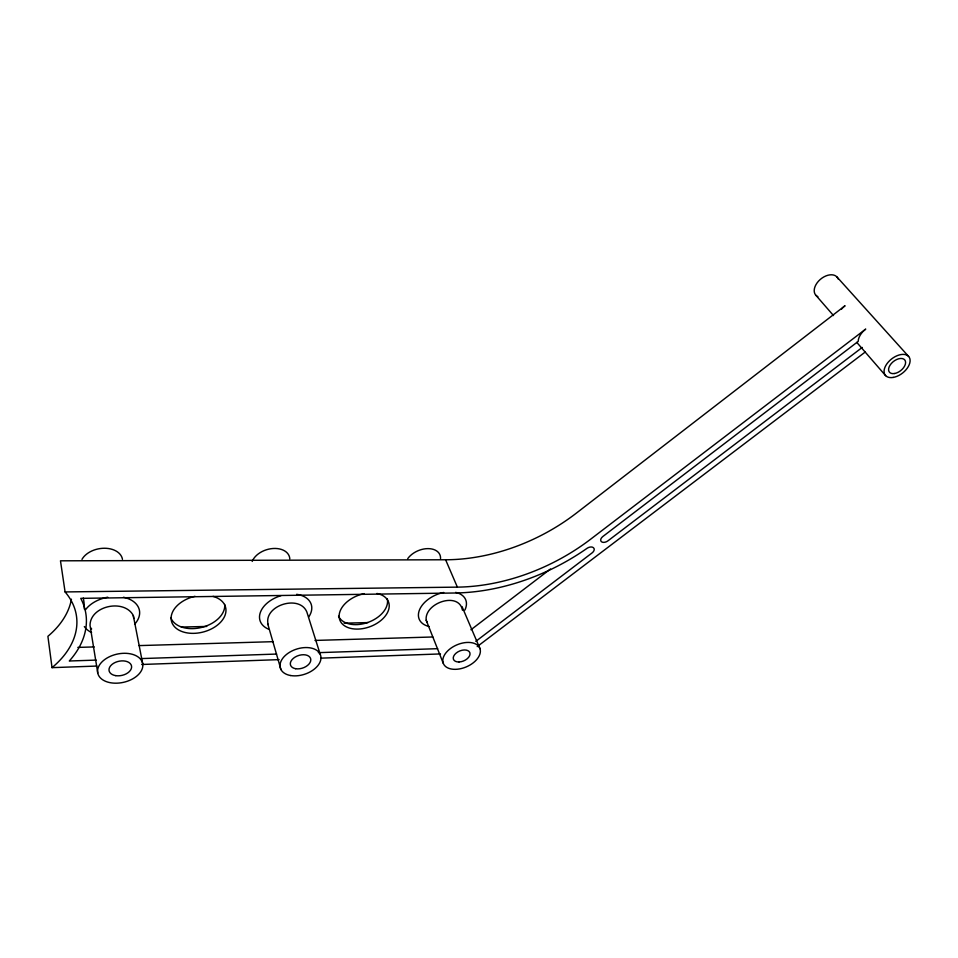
<?xml version="1.0" encoding="UTF-8"?>
<svg xmlns="http://www.w3.org/2000/svg" width="958" height="958" viewBox="0 0 958 958"><rect width="100%" height="100%" fill="white"/><g stroke="black" fill="none" stroke-linecap="round" stroke-linejoin="round"><path stroke-width="1.44" d="M462.463 610.198C458.834 590.99 424.095 603.097 426.202 620.245L443.255 663.283M470.953 629.753L550.479 569.004M475.803 641.357L592.08 552.91A5.089 3.185 -27.9 0 0 593.469 547.772L593.313 547.641A5.089 3.197 -27.9 0 0 586.991 548.359A176.44 121.702 -26.9 0 1 454.978 593.002L80.747 598.355A114.589 73.395 -7.2 0 1 69.311 660.996L96.147 660.098M862.224 347.443L607.983 540.815A5.113 3.209 -28.5 0 1 601.432 541.701A5.113 3.209 -28.5 0 1 602.857 536.504L858.2 341.407A14.609 8.981 -38.7 0 1 864.727 329.887L865.733 329.085L590.703 539.15A167.434 115.439 -26.9 0 1 457.373 587.134L65.084 591.936A104.446 66.892 -7.2 0 1 52.031 667.642L96.854 666.061M477.204 646.602L865.337 351.945M141.676 664.481L279.125 659.631M320.966 658.146L440.488 653.931M140.886 658.601L276.599 654.063M318.355 652.661L437.662 648.674M77.838 647.404L94.243 646.925M138.982 645.608L273.222 641.668M314.99 640.435L432.812 636.986M181.313 627.047L206.7 626.448M344.102 623.167L367.992 622.592M841.471 309.195A14.31 9.005 -39.2 0 1 844.07 306.536L845.052 305.734L576.5 513.021A163.902 115.607 -27 0 1 445.614 559.771L60.474 560.813L65.084 591.936M836.933 276.946L908.627 356.436M815.917 295.315L833.496 315.565M856.775 342.389L885.635 375.656M91.034 628.125L91.645 628.963M320.164 654.146L306.883 612.102C299.543 593.852 262.875 605.731 268.216 624.76M142.706 663.75A22.944 14.454 -12.3 0 0 106.841 658.134A22.944 14.454 -12.3 0 0 111.068 682.838A22.944 14.454 -12.3 0 0 142.706 663.75L133.306 615.551C124.348 598.487 90.172 605.707 90.028 625.346L97.764 673.043M426.202 620.245L427.172 622.496M445.614 559.771L457.373 587.134M462.031 606.594L480.006 648.722A19.771 11.975 -23 0 1 455.637 669.331A19.771 11.975 -23 0 1 449.122 649.596A19.771 11.975 -23 0 1 480.006 648.722M267.761 623.969L280.945 669.546M133.306 615.551L133.761 618.437M52.031 667.642L47.9 636.304A102.087 66.844 -6.5 0 0 71.431 599.169M387.236 598.726A25.902 16.741 -20.3 0 1 368.04 622.389A25.902 16.741 -20.3 0 1 338.557 616.186M224.687 604.414A27.842 18.334 -14.4 0 1 201.455 627.466A27.842 18.334 -14.4 0 1 170.775 617.575M455.649 592.379A25.195 15.927 -22.8 0 1 464.893 610.066M428.956 626.46A25.195 15.927 -22.8 0 1 419.652 609.516A25.195 15.927 -22.8 0 1 443.71 592.475M376.925 593.457A25.986 16.729 -20.3 0 1 380.122 621.119A25.986 16.729 -20.3 0 1 340.581 621.67A25.986 16.729 -20.3 0 1 364.291 593.625M296.669 594.319A26.86 17.507 -17.6 0 1 308.787 616.88M268.491 629.143A26.86 17.507 -17.6 0 1 260.432 612.222A26.86 17.507 -17.6 0 1 280.957 595.684M213.059 596.379A27.926 18.322 -14.5 0 1 216.592 625.754A27.926 18.322 -14.5 0 1 173.542 625.55A27.926 18.322 -14.5 0 1 194.989 596.295M123.498 597.253A29.123 19.088 -11.4 0 1 134.599 624.269M91.597 632.567A29.123 19.088 -11.4 0 1 84.328 626.556M85.382 609.923A29.123 19.088 -11.4 0 1 107.727 597.193M83.298 598.043A113.475 73.383 -6.9 0 1 84.28 608.965M252.194 561.424A19.687 13.364 -17 0 1 273.054 548.503A19.687 13.364 -17 0 1 289.819 558.909M81.969 559.388A21.304 14.514 -10.4 0 1 104.362 548.251A21.304 14.514 -10.4 0 1 122.468 559.292M407.725 558.634A18.501 12.203 -22.7 0 1 427.963 548.623A18.501 12.203 -22.7 0 1 440.548 558.562M817.881 296.693A13.963 9.029 -39.8 0 1 820.216 279.485A13.963 9.029 -39.8 0 1 838.154 278.994M290.645 675.534A21.124 13.208 -18.1 0 0 320.978 657.487A21.124 13.208 -18.1 0 0 289.855 652.111A21.124 13.208 -18.1 0 0 290.645 675.534M295.687 668.72A10.562 6.598 -18.1 0 0 310.799 659.655A10.562 6.598 -18.1 0 0 295.196 657.032A10.562 6.598 -18.1 0 0 295.687 668.72M115.786 675.653A11.472 7.233 -12.3 0 0 131.545 666.061A11.472 7.233 -12.3 0 0 113.571 663.319A11.472 7.233 -12.3 0 0 115.786 675.653M459.014 661.978A8.85 5.353 -23 0 0 469.863 652.733A8.85 5.353 -23 0 0 456.032 653.188A8.85 5.353 -23 0 0 459.014 661.978M893.203 377.428A14.993 8.933 -38.1 0 0 909.801 358.472A14.993 8.933 -38.1 0 0 888.258 362.1A14.993 8.933 -38.1 0 0 893.203 377.428M894.568 373.512A9.808 5.832 -38.1 0 0 905.394 361.106A9.808 5.832 -38.1 0 0 891.311 363.513A9.808 5.832 -38.1 0 0 894.568 373.512"/></g></svg>
